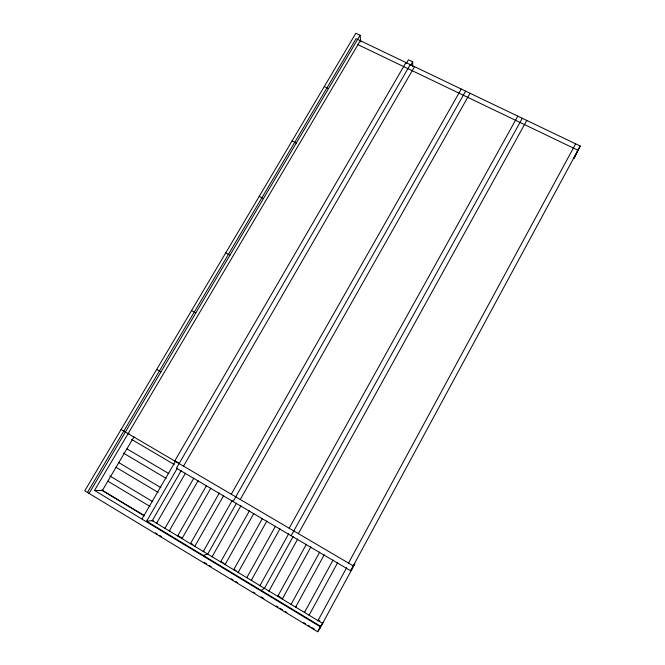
<?xml version="1.0" encoding="UTF-8"?>
<svg xmlns="http://www.w3.org/2000/svg" width="665" height="665" viewBox="0 0 665 665"><rect width="100%" height="100%" fill="white"/><g stroke="black" fill="none" stroke-linecap="round" stroke-linejoin="round"><path stroke-width="1" d="M412.641 66.641L412.682 61.845L408.41 59.808L406.357 63.341M87.489 492.457L356.083 38.67L580.229 146.034L573.912 158.528L577.952 150.248L357.945 44.646M317.82 620.927L346.656 567.677M360.787 41.962L360.073 35.253L355.875 33.25L84.771 490.812L317.612 631.75L320.63 626.289L146.624 521.227L153.341 520.57M410.255 64.613L176.441 468.202L350.605 570.728L580.229 146.034M319.981 628.226L354.911 563.762L353.24 565.857L121.097 429.499M337.645 562.681L309.084 615.233L309.441 614.801M348.526 563.089L575.641 143.831M333.074 559.996L304.495 612.465L304.878 612.041M319.69 552.116L291.079 604.377L291.503 603.986M324.237 554.793L295.634 607.12L296.041 606.721M310.896 546.946L282.268 599.065L282.725 598.691M268.826 591.293L297.721 538.991M277.729 596.33L306.382 544.278M259.824 585.865L288.735 533.704M291.137 535.716L522.291 118.279M293.124 536.522L264.462 588.326L261.204 590.412M298.394 533.638L526.78 120.431M279.957 528.775L251.262 580.37L251.827 580.063M289.184 528.226L517.802 116.126M246.79 577.669L275.501 526.148M262.426 518.451L233.681 569.772L234.313 569.506L236.083 570.578M266.865 521.061L238.137 572.457L238.743 572.183M249.433 510.803L220.655 561.917L221.329 561.676L223.972 563.272M253.847 513.397L225.078 564.585L225.734 564.336M211.994 556.938L240.946 505.691M231.27 494.211L461.252 89.044M203.199 551.634L232.168 500.529M233.099 501.551L465.641 91.147M236.507 503.189L207.696 554.103L203.216 555.4M240.265 499.49L470.039 93.25M190.439 543.696L219.292 493.056M194.812 546.331L223.648 495.625M210.838 488.127L181.994 538.6L182.792 538.451M206.507 485.575L177.646 535.982L178.461 535.84M164.92 528.309L193.814 478.102M198.12 480.637L169.243 530.911L170.082 530.795M183.515 466.165L414.553 66.675M152.194 520.786L181.196 470.645M156.499 523.38L185.485 473.172M405.966 62.56L174.737 461.003L178.195 462.674M142.094 518.825L175.568 461.128M146.475 521.468L177.364 468.143M410.629 65.394L412.682 61.845M360.289 40.681L94.53 490.429L102.31 490.562L133.956 436.897M89.06 493.413L360.073 35.253M317.612 631.75L320.372 627.644M322.974 622.831L320.297 626.779L94.53 490.429M317.995 620.603L318.319 620.154L319.857 621.077M350.605 570.728L352.359 568.484M259.957 585.616L260.497 585.291M203.299 551.451L204.03 551.252M156.566 523.272L157.447 523.172M128.104 433.613L129.093 433.829M324.287 86.566L328.493 88.636M292.076 140.93L296.299 143.066M259.234 196.366L263.465 198.577M225.726 252.9L229.982 255.185M191.553 310.58L195.818 312.941M156.682 369.432L160.955 371.868M131.603 439.415L174.23 464.486M126.932 448.85L168.918 473.655M123.283 452.998L166.167 478.393M118.761 462.591L160.888 487.644M115.993 467.287L158.129 492.408M109.733 475.899L152.759 501.659M107.83 481.144L149.982 506.447M179.326 536.364L181.927 537.927M191.212 543.529L192.95 544.577M278.203 595.965L281.212 597.785M101.803 489.947L144.588 515.741M102.31 490.562L144.064 515.732M152.052 520.554L322.6 623.379M155.402 532.873L157.173 533.945M159.824 535.549L161.595 536.622M204.03 562.299L206.665 563.895M209.3 565.491L211.054 566.555M231.27 578.783L233.024 579.847M235.659 581.443L237.422 582.507M253.24 592.083L254.994 593.147M261.17 596.879L263.83 598.492M276.258 606.006L278.028 607.087M279.799 608.159L282.467 609.763M285.127 611.376L286.898 612.448M303.755 622.656L305.534 623.728M308.194 625.341L309.965 626.413M311.744 627.486L314.404 629.098"/></g></svg>
